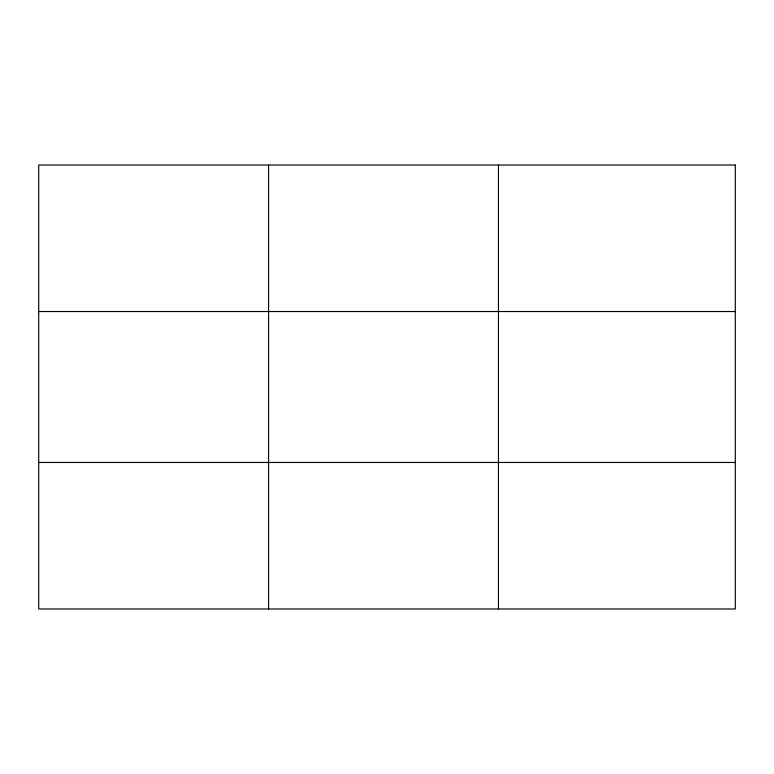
<?xml version="1.0" encoding="UTF-8"?>
<svg xmlns="http://www.w3.org/2000/svg" width="774" height="774" viewBox="0 0 774 774"><rect width="100%" height="100%" fill="white"/><g stroke="black" fill="none" stroke-linecap="round" stroke-linejoin="round"><path stroke-width="1.16" d="M268.578 608.974L268.578 165.026M498.456 608.974L498.456 165.026M38.7 311.535L735.3 311.535M38.7 462.465L735.3 462.465M735.3 165.026L735.3 608.974L38.7 608.974L38.7 165.026L735.3 165.026"/></g></svg>
